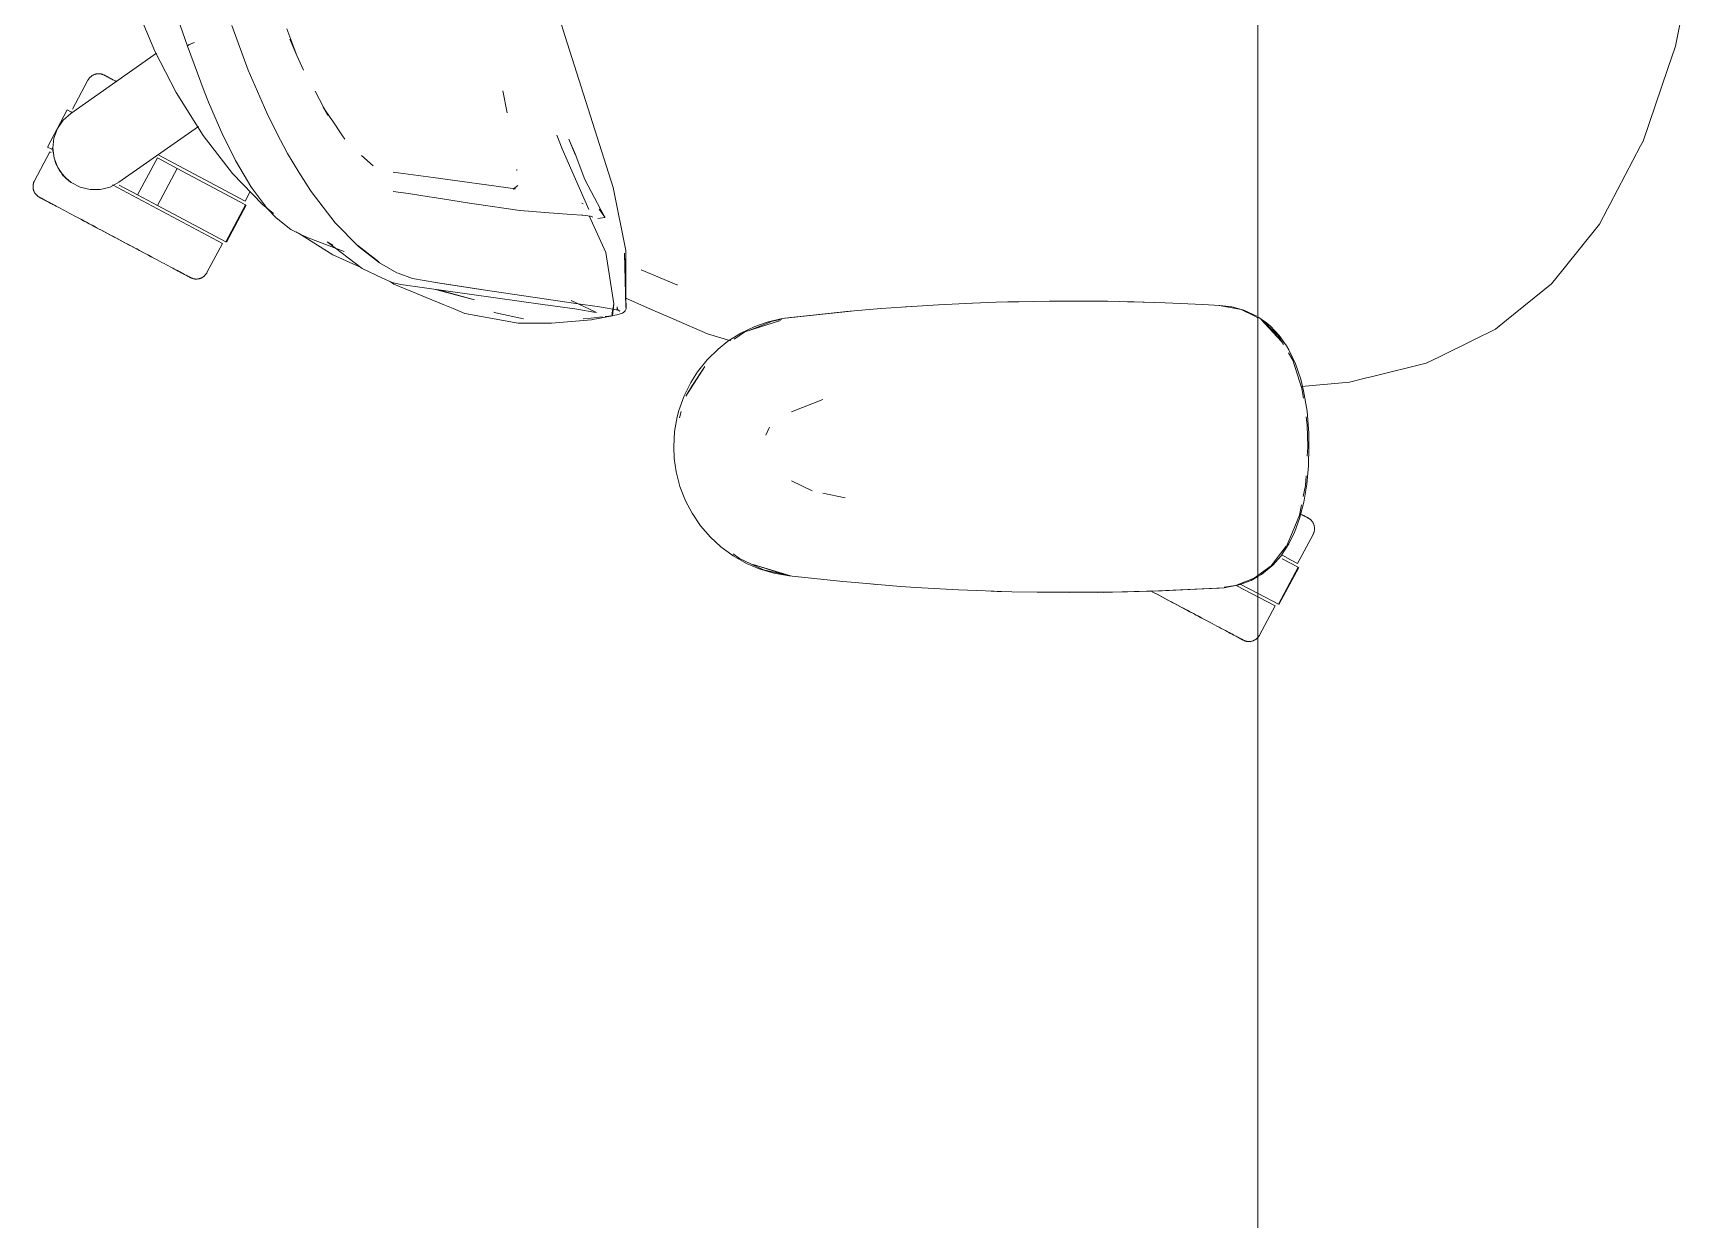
# Model space of a CAD drawing. Header units: millimetres. Extents: x 155927 to 326028, y -36033 to 97293.
# Drawn here: x 185193 to 185743, y 32993 to 33387 of the extents above; entities that cross this region are included whole.
import ezdxf

# ---------------------------------------------------------------- set-up
doc = ezdxf.new("R2010")
doc.units = ezdxf.units.MM
doc.header["$MEASUREMENT"] = 0
doc.layers.add('G-IMPT', color=8, linetype='CONTINUOUS', lineweight=9)
doc.layers.add('I-FURN', color=8, linetype='CONTINUOUS', lineweight=9)

msp = doc.modelspace()

# ---------------------------------------------------------------- linework, layer by layer
at = {"layer": 'G-IMPT'}
for p, q in [((185370.45, 33386.29), (185361.27, 33416.26)), ((185226.46, 33399.37), (185233.98, 33381.4)), ((185742.63, 33396.86), (185739.76, 33383.04)), ((185244.86, 33383.08), (185242.45, 33390.02)), ((185265.02, 33375.09), (185259.56, 33389.97)), ((185277.86, 33388.78), (185278.53, 33387.05)), ((185244.85, 33383.22), (185245.26, 33383.49)), ((185245.26, 33383.49), (185244.86, 33383.26)), ((185246.09, 33383.87), (185245.26, 33383.49)), ((185245.44, 33383.59), (185245.26, 33383.49)), ((185246.09, 33383.87), (185245.44, 33383.59)), ((185246.09, 33383.87), (185247.14, 33384.29)), ((185246.09, 33383.87), (185246.55, 33384.07)), ((185247.14, 33384.29), (185246.55, 33384.07)), ((185281.25, 33379.97), (185278.53, 33387.05)), ((185281.25, 33379.97), (185278.94, 33385.42)), ((185370.45, 33386.29), (185386.44, 33336.04)), ((185241.07, 33367.62), (185233.98, 33381.4)), ((185244.82, 33383.09), (185244.85, 33383.22)), ((185250.39, 33368.12), (185244.82, 33383.09)), ((185244.85, 33383.22), (185244.86, 33383.26)), ((185244.85, 33383.22), (185244.86, 33383.08)), ((185283.45, 33375.13), (185281.25, 33379.97)), ((185737.24, 33375.61), (185739.76, 33383.04)), ((185265.02, 33375.09), (185271.2, 33360.87)), ((185737.24, 33375.61), (185729.09, 33351.52)), ((185250.05, 33353.33), (185241.07, 33367.62)), ((185251.87, 33364.44), (185250.39, 33368.12)), ((185287.32, 33368.08), (185291.5, 33359.98)), ((185349.73, 33368.17), (185351.14, 33360.92)), ((185256.64, 33353.48), (185251.87, 33364.44)), ((185290, 33362.75), (185292.56, 33359)), ((185290, 33362.75), (185291.5, 33359.98)), ((185274.58, 33354.14), (185271.2, 33360.87)), ((185292.56, 33359), (185292.95, 33358.42)), ((185292.95, 33358.42), (185296.45, 33353.28)), ((185250.05, 33353.33), (185259.85, 33340.73)), ((185256.86, 33353.04), (185256.64, 33353.48)), ((185256.64, 33353.48), (185261.17, 33344.43)), ((185256.64, 33353.48), (185260.86, 33345.03)), ((185256.86, 33353.04), (185261.17, 33344.43)), ((185274.58, 33354.14), (185278.15, 33347.35)), ((185296.45, 33353.28), (185297.2, 33352.18)), ((185367.72, 33353.45), (185369.46, 33348.87)), ((185373.76, 33347.23), (185371.74, 33352.13)), ((185371.74, 33352.13), (185373.77, 33347.02)), ((185373.77, 33347.02), (185372.28, 33350.78)), ((185728.22, 33349.86), (185729.09, 33351.52)), ((185261.17, 33344.43), (185260.86, 33345.03)), ((185281.92, 33341.12), (185278.15, 33347.35)), ((185302.72, 33346.65), (185306.63, 33343.31)), ((185369.46, 33348.87), (185378.39, 33328.71)), ((185377.02, 33338.76), (185373.76, 33347.23)), ((185717.92, 33330.35), (185728.22, 33349.86)), ((185269.81, 33330.43), (185259.85, 33340.73)), ((185261.17, 33344.43), (185265.9, 33336.43)), ((185281.92, 33341.12), (185285.8, 33335.02)), ((185326.58, 33339.37), (185313.22, 33341.15)), ((185313.22, 33341.15), (185313.69, 33341.01)), ((185326.58, 33339.37), (185353.91, 33335.64)), ((185354.41, 33341.7), (185354.36, 33342.05)), ((185266.77, 33335.14), (185265.9, 33336.43)), ((185271.48, 33329.01), (185266.77, 33335.14)), ((185285.97, 33334.77), (185285.8, 33335.02)), ((185293.99, 33324.33), (185285.97, 33334.77)), ((185318.39, 33334.02), (185313.31, 33334.76)), ((185318.39, 33334.02), (185325.22, 33332.96)), ((185354.76, 33336.75), (185353.2, 33335.51)), ((185353.41, 33335.55), (185353.64, 33335.59)), ((185353.91, 33335.64), (185353.64, 33335.59)), ((185377.02, 33338.76), (185382.29, 33328.65)), ((185386.44, 33336.04), (185390.64, 33315.09)), ((185273.48, 33327.43), (185269.81, 33330.43)), ((185271.48, 33329.01), (185274.37, 33325.99)), ((185325.22, 33332.96), (185326.88, 33332.69)), ((185338.65, 33330.83), (185326.88, 33332.69)), ((185340.21, 33330.58), (185338.65, 33330.83)), ((185355.42, 33328.37), (185340.21, 33330.58)), ((185355.42, 33328.37), (185355.5, 33328.36)), ((185376.01, 33330.88), (185376.45, 33330.61)), ((185383.64, 33326.2), (185381.8, 33328.9)), ((185383.64, 33326.2), (185382.29, 33328.65)), ((185714.49, 33323.84), (185717.19, 33328.97)), ((185717.92, 33330.35), (185717.19, 33328.97)), ((185279.24, 33322.13), (185274.37, 33325.99)), ((185301.73, 33316.43), (185293.99, 33324.33)), ((185355.5, 33328.36), (185363.74, 33327.74)), ((185372.59, 33327.11), (185363.74, 33327.74)), ((185372.59, 33327.11), (185376, 33326.86)), ((185376.37, 33326.81), (185376, 33326.86)), ((185376.37, 33326.81), (185378.83, 33326.53)), ((185384.01, 33314.39), (185378.42, 33326.68)), ((185378.83, 33326.53), (185378.89, 33326.51)), ((185379.66, 33326.23), (185378.89, 33326.51)), ((185381.4, 33325.75), (185382.93, 33325.92)), ((185382.93, 33325.92), (185383.62, 33326.07)), ((185383.62, 33326.07), (185383.64, 33326.2)), ((185383.64, 33326.2), (185383.68, 33326.36)), ((185714.49, 33323.84), (185702.28, 33308.71)), ((185280.37, 33321.51), (185279.24, 33322.13)), ((185280.37, 33321.51), (185282.81, 33320.34)), ((185281.73, 33320.82), (185280.97, 33321.32)), ((185281.73, 33320.82), (185293.18, 33313.7)), ((185282.81, 33320.34), (185285.04, 33319.27)), ((185296.95, 33314.76), (185285.04, 33319.27)), ((185291.29, 33317.99), (185302.94, 33309.07)), ((185291.29, 33317.99), (185293.24, 33316.87)), ((185293.18, 33313.7), (185301.81, 33309.72)), ((185308.47, 33311.34), (185301.52, 33316.74)), ((185301.52, 33316.74), (185305.09, 33313.93)), ((185301.73, 33316.43), (185308.7, 33311.01)), ((185308.47, 33311.34), (185305.09, 33313.93)), ((185384.01, 33314.39), (185386.72, 33297.34)), ((185390.2, 33314.2), (185390.78, 33295.76)), ((185390.2, 33314.2), (185390.68, 33296.22)), ((185390.64, 33315.09), (185390.68, 33296.22)), ((185302.94, 33309.07), (185309.52, 33306.01)), ((185308.7, 33311.01), (185314.53, 33307.72)), ((185314.95, 33307.51), (185314.53, 33307.72)), ((185314.95, 33307.51), (185319.74, 33305.76)), ((185395.78, 33308.66), (185407.64, 33303.73)), ((185698.52, 33304.05), (185702.28, 33308.71)), ((185309.52, 33306.01), (185312.88, 33304.44)), ((185312.27, 33304.73), (185313.44, 33303.95)), ((185315.87, 33303.79), (185312.88, 33304.44)), ((185313.44, 33303.95), (185329.89, 33297.16)), ((185363.09, 33297.12), (185315.87, 33303.79)), ((185319.74, 33305.76), (185327.41, 33304.46)), ((185340.3, 33298.67), (185327.35, 33302.17)), ((185342.58, 33302.16), (185327.41, 33304.46)), ((185342.58, 33302.16), (185327.99, 33304.39)), ((185343.18, 33302.06), (185327.99, 33304.39)), ((185340.3, 33298.67), (185328.4, 33302.02)), ((185343.18, 33302.06), (185374.05, 33297.51)), ((185407.9, 33303.63), (185407.64, 33303.73)), ((185683.57, 33291.88), (185698.52, 33304.05)), ((185329.89, 33297.16), (185333.26, 33295.77)), ((185337.11, 33294.17), (185333.26, 33295.77)), ((185363.09, 33297.12), (185373.75, 33295.68)), ((185372.5, 33298.49), (185380.94, 33294.49)), ((185375.05, 33295.46), (185373.75, 33295.68)), ((185374.05, 33297.51), (185381.91, 33296.4)), ((185380.07, 33294.63), (185375.05, 33295.46)), ((185388.17, 33295.29), (185381.91, 33296.4)), ((185386.04, 33293.76), (185386.72, 33297.34)), ((185386.04, 33293.76), (185386.66, 33297.3)), ((185386.66, 33297.3), (185386.27, 33293.35)), ((185387.55, 33295.46), (185388.65, 33294.9)), ((185387.55, 33295.46), (185388.17, 33295.29)), ((185387.83, 33295.83), (185387.75, 33296.33)), ((185387.83, 33295.83), (185388.15, 33295.29)), ((185390.81, 33295.64), (185390.41, 33295.07)), ((185390.81, 33295.64), (185390.62, 33296.5)), ((185390.62, 33296.5), (185390.64, 33296.39)), ((185390.68, 33296.22), (185390.64, 33296.39)), ((185398.84, 33295.63), (185390.67, 33299.19)), ((185390.78, 33295.76), (185390.68, 33296.22)), ((185406.67, 33292.21), (185398.84, 33295.63)), ((185464.07, 33294.78), (185475.47, 33295.77)), ((185485.76, 33296.49), (185475.47, 33295.77)), ((185483.71, 33296.36), (185482.3, 33296.22)), ((185483.71, 33296.36), (185485.62, 33296.45)), ((185485.76, 33296.49), (185494.63, 33297.06)), ((185505.93, 33297.59), (185494.63, 33297.06)), ((185505.93, 33297.59), (185513.81, 33297.89)), ((185526.12, 33298.18), (185513.81, 33297.89)), ((185517.68, 33297.97), (185519.34, 33298.05)), ((185519.34, 33298.05), (185521.42, 33298.05)), ((185526.12, 33298.18), (185531.59, 33298.26)), ((185546.3, 33298.26), (185531.59, 33298.26)), ((185550.82, 33298.21), (185546.3, 33298.26)), ((185550.82, 33298.21), (185566.48, 33297.83)), ((185557.54, 33298.04), (185559.76, 33298.03)), ((185563.08, 33297.89), (185559.76, 33298.03)), ((185566.48, 33297.83), (185570.03, 33297.71)), ((185582.59, 33297.09), (185570.03, 33297.71)), ((185582.59, 33297.09), (185588.25, 33296.81)), ((185595.38, 33295.44), (185588.03, 33296.81)), ((185588.25, 33296.81), (185592.26, 33296.31)), ((185592.26, 33296.31), (185596.22, 33295.24)), ((185599.63, 33293.34), (185595.38, 33295.44)), ((185354.81, 33290.94), (185337.11, 33294.17)), ((185347.37, 33294.39), (185346.79, 33294.54)), ((185356.67, 33292.35), (185347.37, 33294.39)), ((185354.81, 33290.94), (185361.78, 33290.91)), ((185365.95, 33290.91), (185361.78, 33290.91)), ((185369.9, 33291.25), (185365.95, 33290.91)), ((185369.9, 33291.25), (185379.23, 33292.05)), ((185379.06, 33292.57), (185376.47, 33292.36)), ((185379.06, 33292.57), (185382.85, 33292.99)), ((185379.23, 33292.05), (185379.7, 33292.1)), ((185383.95, 33292.91), (185379.7, 33292.1)), ((185380.94, 33294.49), (185380.07, 33294.63)), ((185384.36, 33293.17), (185383.75, 33293.09)), ((185383.95, 33292.91), (185386.27, 33293.35)), ((185384.36, 33293.17), (185387.64, 33293.7)), ((185387.64, 33293.7), (185389.5, 33294.25)), ((185388.15, 33295.29), (185388.65, 33294.9)), ((185390.04, 33294.57), (185389.5, 33294.25)), ((185390.04, 33294.57), (185390.41, 33295.07)), ((185417.8, 33287.35), (185406.67, 33292.21)), ((185430.28, 33288.03), (185442.14, 33291.84)), ((185439.5, 33291.63), (185431.32, 33288.43)), ((185432.99, 33288.93), (185442.14, 33291.84)), ((185433.54, 33289.82), (185437.67, 33291.27)), ((185442.63, 33292.43), (185437.67, 33291.27)), ((185442.56, 33292.21), (185439.5, 33291.63)), ((185442.63, 33292.43), (185465.59, 33294.88)), ((185442.63, 33292.43), (185464.07, 33294.78)), ((185442.63, 33292.43), (185445.45, 33292.76)), ((185465.59, 33294.88), (185445.45, 33292.76)), ((185600.54, 33293.26), (185596.22, 33295.24)), ((185599.63, 33293.34), (185600.9, 33292.71)), ((185600.9, 33293.01), (185603.76, 33291.05)), ((185607.58, 33286.93), (185601.87, 33292.23)), ((185608.77, 33284.84), (185601.87, 33292.23)), ((185601.87, 33292.23), (185604.28, 33290)), ((185605.08, 33289.92), (185603.76, 33291.05)), ((185607.36, 33286.47), (185604.28, 33290)), ((185683.57, 33291.88), (185679.92, 33288.9)), ((185417.8, 33287.35), (185425.62, 33285.09)), ((185421.33, 33282.28), (185424.63, 33284.9)), ((185428.96, 33287.63), (185424.63, 33284.9)), ((185430.28, 33288.03), (185426.7, 33285.61)), ((185428.96, 33287.63), (185433.54, 33289.82)), ((185430.28, 33288.03), (185432.99, 33288.93)), ((185605.08, 33289.92), (185607.95, 33286.87)), ((185608.77, 33284.84), (185607.49, 33286.31)), ((185609.46, 33283.78), (185607.58, 33286.93)), ((185607.95, 33286.87), (185610.39, 33283.42)), ((185661.29, 33279.73), (185672.75, 33285.37)), ((185679.92, 33288.9), (185672.75, 33285.37)), ((185417.72, 33278.73), (185421.33, 33282.28)), ((185611.2, 33282.05), (185610.39, 33283.42)), ((185612.54, 33278.63), (185611.08, 33281.08)), ((185613.41, 33277.41), (185611.2, 33282.05)), ((185661.29, 33279.73), (185656.92, 33277.58)), ((185410.67, 33266.6), (185416.99, 33276.55)), ((185412.27, 33271.21), (185414.53, 33274.76)), ((185412.83, 33270.28), (185416.99, 33276.55)), ((185417.72, 33278.73), (185414.53, 33274.76)), ((185615.57, 33269.23), (185612.54, 33278.63)), ((185615.15, 33272.32), (185613.41, 33277.41)), ((185656.92, 33277.58), (185638.98, 33273.18)), ((185410.02, 33266.7), (185412.27, 33271.21)), ((185410.67, 33266.6), (185412.83, 33270.28)), ((185615.15, 33272.32), (185616.12, 33268.39)), ((185615.44, 33269.86), (185631.32, 33271.3)), ((185616.04, 33265.94), (185615.57, 33269.23)), ((185616.12, 33268.39), (185617.24, 33261.63)), ((185631.32, 33271.3), (185636.61, 33272.6)), ((185638.98, 33273.18), (185636.61, 33272.6)), ((185410.02, 33266.7), (185408.31, 33261.93)), ((185456.15, 33265.53), (185445.73, 33261.38)), ((185406.87, 33254.85), (185407.75, 33259.8)), ((185407.75, 33259.8), (185408.31, 33261.93)), ((185409.11, 33261.49), (185408.49, 33259.46)), ((185617.3, 33256.98), (185616.91, 33259.76)), ((185617.81, 33254.32), (185617.24, 33261.63)), ((185406.57, 33249.81), (185406.87, 33254.85)), ((185437.19, 33253.64), (185438.2, 33255.86)), ((185438.2, 33255.86), (185438.5, 33256.31)), ((185617.3, 33256.98), (185617.53, 33249.81)), ((185617.81, 33254.32), (185617.9, 33249.81)), ((185406.57, 33249.81), (185406.75, 33245.96)), ((185617.34, 33246.7), (185617.53, 33249.81)), ((185617.9, 33249.81), (185617.72, 33243.47)), ((185407.39, 33241.45), (185406.75, 33245.96)), ((185407.39, 33241.45), (185408.66, 33236.58)), ((185617.16, 33237.32), (185617.72, 33243.47)), ((185410.49, 33231.87), (185408.66, 33236.58)), ((185445.82, 33238.43), (185452.6, 33235.17)), ((185615.98, 33233.23), (185616.74, 33236.98)), ((185617.16, 33237.32), (185616.16, 33231.39)), ((185616.74, 33236.98), (185616.94, 33240.19)), ((185412.68, 33227.71), (185410.49, 33231.87)), ((185463.65, 33232.83), (185456.22, 33234.4)), ((185614.7, 33227.02), (185615.41, 33230.49)), ((185614.73, 33225.91), (185616.16, 33231.39)), ((185412.68, 33227.71), (185415.51, 33223.54)), ((185614.7, 33227.02), (185612.38, 33221.4)), ((185614.73, 33225.91), (185613.14, 33221.58)), ((185415.51, 33223.54), (185418.83, 33219.71)), ((185422.27, 33216.54), (185418.83, 33219.71)), ((185610.54, 33217.01), (185612.38, 33221.4)), ((185611.16, 33217.5), (185613.14, 33221.58)), ((185422.27, 33216.54), (185426.35, 33213.54)), ((185426.31, 33214.24), (185428.42, 33212.64)), ((185430.79, 33211.03), (185426.35, 33213.54)), ((185605.32, 33210.22), (185610.32, 33216.73)), ((185608.51, 33213.45), (185605.84, 33210.42)), ((185611.16, 33217.5), (185608.51, 33213.45)), ((185436.48, 33208.9), (185428.42, 33212.64)), ((185430.79, 33211.03), (185435.03, 33209.22)), ((185445.45, 33206.86), (185432.99, 33210.69)), ((185432.99, 33210.69), (185442.14, 33207.78)), ((185435.03, 33209.22), (185439.89, 33207.75)), ((185436.48, 33208.9), (185444.89, 33206.99)), ((185444.94, 33206.86), (185439.89, 33207.75)), ((185445.45, 33206.86), (185442.14, 33207.78)), ((185600.9, 33206.95), (185605.32, 33210.22)), ((185602.1, 33207.34), (185605.84, 33210.42)), ((185462.86, 33204.95), (185444.94, 33206.86)), ((185466.99, 33204.61), (185462.86, 33204.95)), ((185482.05, 33203.36), (185466.99, 33204.61)), ((185473.87, 33204.01), (185472.19, 33204.18)), ((185482.05, 33203.36), (185487.14, 33203.03)), ((185487.14, 33203.03), (185501.28, 33202.22)), ((185507.3, 33201.97), (185501.28, 33202.22)), ((185567.85, 33201.84), (185589.63, 33202.92)), ((185567.85, 33201.84), (185588.03, 33202.81)), ((185569.06, 33201.87), (185589.63, 33202.92)), ((185589.63, 33202.92), (185588.03, 33202.81)), ((185589.63, 33202.92), (185591.28, 33203.18)), ((185593.5, 33203.64), (185589.65, 33203.06)), ((185593.68, 33203.62), (185591.28, 33203.18)), ((185593.5, 33203.64), (185599.69, 33206.05)), ((185593.68, 33203.62), (185595.02, 33203.99)), ((185598.67, 33205.38), (185595.02, 33203.99)), ((185598.67, 33205.38), (185600.9, 33206.66)), ((185599.69, 33206.05), (185600.9, 33206.95)), ((185600.9, 33206.66), (185602.1, 33207.34)), ((185507.3, 33201.97), (185519.06, 33201.58)), ((185512.19, 33201.83), (185514.12, 33201.72)), ((185514.12, 33201.72), (185515.62, 33201.71)), ((185527.48, 33201.42), (185519.06, 33201.58)), ((185527.48, 33201.42), (185557.5, 33201.53)), ((185527.48, 33201.42), (185547.66, 33201.37)), ((185527.48, 33201.42), (185538.27, 33201.33)), ((185557.5, 33201.53), (185538.27, 33201.33)), ((185547.66, 33201.37), (185569.06, 33201.87)), ((185547.66, 33201.37), (185567.85, 33201.84)), ((185547.66, 33201.37), (185557.5, 33201.53)), ((185547.66, 33201.41), (185549.7, 33201.39)), ((185549.7, 33201.39), (185551.61, 33201.46)), ((185557.5, 33201.53), (185569.06, 33201.87)), ((185569.06, 33201.87), (185567.85, 33201.84))]:
    msp.add_line(p, q, dxfattribs=at)
at = {"layer": 'I-FURN'}
for p, q in [((185600.9, 34207.61), (185600.9, 32807.61)), ((185600.9, 32807.61), (185600.9, 34207.61)), ((185206.01, 33360.71), (185234.6, 33380.72)), ((185212.1, 33372.3), (185212.2, 33372.42)), ((185212.2, 33372.42), (185212.31, 33372.54)), ((185212.31, 33372.54), (185212.42, 33372.66)), ((185212.42, 33372.66), (185212.53, 33372.78)), ((185212.53, 33372.78), (185212.65, 33372.89)), ((185212.65, 33372.89), (185212.77, 33372.99)), ((185212.77, 33372.99), (185212.9, 33373.09)), ((185212.9, 33373.09), (185213.03, 33373.18)), ((185213.03, 33373.18), (185213.17, 33373.27)), ((185213.17, 33373.27), (185213.3, 33373.35)), ((185213.3, 33373.35), (185213.45, 33373.43)), ((185213.45, 33373.43), (185213.59, 33373.5)), ((185213.59, 33373.5), (185213.74, 33373.57)), ((185213.74, 33373.57), (185213.89, 33373.63)), ((185213.89, 33373.63), (185214.04, 33373.68)), ((185214.04, 33373.68), (185214.19, 33373.73)), ((185214.19, 33373.73), (185214.35, 33373.77)), ((185214.35, 33373.77), (185214.5, 33373.81)), ((185214.5, 33373.81), (185214.66, 33373.84)), ((185214.66, 33373.84), (185214.82, 33373.86)), ((185214.82, 33373.86), (185214.98, 33373.88)), ((185214.98, 33373.88), (185215.14, 33373.89)), ((185215.14, 33373.89), (185215.31, 33373.89)), ((185215.31, 33373.89), (185215.47, 33373.89)), ((185215.47, 33373.89), (185215.63, 33373.88)), ((185215.63, 33373.88), (185215.79, 33373.86)), ((185215.79, 33373.86), (185215.95, 33373.84)), ((185215.95, 33373.84), (185216.11, 33373.81)), ((185216.11, 33373.81), (185216.26, 33373.78)), ((185216.26, 33373.78), (185216.42, 33373.74)), ((185216.42, 33373.74), (185216.57, 33373.69)), ((185216.57, 33373.69), (185216.73, 33373.64)), ((185216.73, 33373.64), (185216.88, 33373.58)), ((185216.88, 33373.58), (185217.02, 33373.51)), ((185217.02, 33373.51), (185217.17, 33373.44)), ((185217.17, 33373.44), (185217.21, 33373.42)), ((185217.21, 33373.42), (185217.23, 33373.41)), ((185217.25, 33373.39), (185217.21, 33373.42)), ((185217.21, 33373.42), (185217.21, 33373.42)), ((185217.23, 33373.41), (185217.29, 33373.38)), ((185217.34, 33373.35), (185217.25, 33373.39)), ((185217.29, 33373.38), (185217.39, 33373.32)), ((185217.46, 33373.29), (185217.34, 33373.35)), ((185217.39, 33373.32), (185217.53, 33373.25)), ((185217.62, 33373.2), (185217.46, 33373.29)), ((185217.53, 33373.25), (185217.71, 33373.15)), ((185217.82, 33373.09), (185217.62, 33373.2)), ((185217.71, 33373.15), (185217.93, 33373.04)), ((185218.06, 33372.96), (185217.82, 33373.09)), ((185217.93, 33373.04), (185218.18, 33372.9)), ((185218.34, 33372.82), (185218.06, 33372.96)), ((185218.18, 33372.9), (185218.48, 33372.74)), ((185218.66, 33372.65), (185218.34, 33372.82)), ((185218.48, 33372.74), (185218.82, 33372.56)), ((185219.01, 33372.46), (185218.66, 33372.65)), ((185218.82, 33372.56), (185219.19, 33372.36)), ((185219.41, 33372.25), (185219.01, 33372.46)), ((185219.19, 33372.36), (185219.6, 33372.15)), ((185211.76, 33371.75), (185206.61, 33362.07)), ((185211.76, 33371.75), (185211.83, 33371.89)), ((185211.83, 33371.89), (185211.92, 33372.03)), ((185211.92, 33372.03), (185212.01, 33372.17)), ((185212.01, 33372.17), (185212.1, 33372.3)), ((185219.84, 33372.02), (185219.41, 33372.25)), ((185219.6, 33372.15), (185220.05, 33371.91)), ((185220.3, 33371.77), (185219.84, 33372.02)), ((185220.05, 33371.91), (185220.53, 33371.65)), ((185220.8, 33371.51), (185220.3, 33371.77)), ((185220.53, 33371.65), (185221.05, 33371.38)), ((185221.34, 33371.22), (185220.8, 33371.51)), ((185204.86, 33361.86), (185198.28, 33349.5)), ((185204.86, 33361.86), (185206.25, 33361.12)), ((185201.61, 33355.66), (185203.5, 33358.45)), ((185203.5, 33358.45), (185206.01, 33360.71)), ((185206.25, 33361.12), (185206.16, 33361.17)), ((185248.5, 33356.29), (185222.07, 33337.78)), ((185200.05, 33349.15), (185200.43, 33352.5)), ((185200.43, 33352.5), (185201.61, 33355.66)), ((185199.09, 33347.94), (185193.94, 33338.25)), ((185199.68, 33348.76), (185198.28, 33349.5)), ((185199.09, 33347.94), (185199.47, 33347.74)), ((185199.59, 33348.81), (185199.68, 33348.76)), ((185199.68, 33348.76), (185200.08, 33349.52)), ((185200.48, 33345.8), (185200.05, 33349.15)), ((185201.69, 33342.66), (185200.48, 33345.8)), ((185234.83, 33345.93), (185228.26, 33333.57)), ((185234.83, 33345.93), (185241.47, 33342.4)), ((185235.3, 33346.81), (185264, 33331.55)), ((185203.63, 33339.89), (185201.69, 33342.66)), ((185202.17, 33341.82), (185204.47, 33339.03)), ((185206.17, 33337.67), (185203.63, 33339.89)), ((185241.47, 33342.4), (185234.9, 33330.03)), ((185241.47, 33342.4), (185264.18, 33330.32)), ((185193.47, 33336.51), (185193.48, 33336.68)), ((185193.47, 33336.35), (185193.47, 33336.51)), ((185193.48, 33336.19), (185193.47, 33336.35)), ((185193.48, 33336.68), (185193.5, 33336.84)), ((185193.49, 33336.03), (185193.48, 33336.19)), ((185193.5, 33335.87), (185193.49, 33336.03)), ((185193.5, 33336.84), (185193.52, 33337)), ((185193.52, 33335.71), (185193.5, 33335.87)), ((185193.52, 33337), (185193.55, 33337.15)), ((185193.55, 33335.55), (185193.52, 33335.71)), ((185193.55, 33337.15), (185193.59, 33337.31)), ((185193.59, 33335.4), (185193.55, 33335.55)), ((185193.59, 33337.31), (185193.63, 33337.47)), ((185193.63, 33335.24), (185193.59, 33335.4)), ((185193.63, 33337.47), (185193.67, 33337.62)), ((185193.68, 33335.09), (185193.63, 33335.24)), ((185193.67, 33337.62), (185193.73, 33337.77)), ((185193.73, 33334.93), (185193.68, 33335.09)), ((185193.73, 33337.77), (185193.79, 33337.92)), ((185193.79, 33334.78), (185193.73, 33334.93)), ((185193.79, 33337.92), (185193.85, 33338.07)), ((185193.86, 33334.64), (185193.79, 33334.78)), ((185193.85, 33338.07), (185193.92, 33338.22)), ((185193.93, 33334.49), (185193.86, 33334.64)), ((185193.92, 33338.22), (185193.94, 33338.25)), ((185194.01, 33334.35), (185193.93, 33334.49)), ((185194.09, 33334.21), (185194.01, 33334.35)), ((185194.18, 33334.08), (185194.09, 33334.21)), ((185194.27, 33333.95), (185194.18, 33334.08)), ((185194.37, 33333.82), (185194.27, 33333.95)), ((185204.47, 33339.03), (185205.89, 33337.88)), ((185209.17, 33336.13), (185206.17, 33337.67)), ((185212.45, 33335.34), (185209.17, 33336.13)), ((185215.82, 33335.36), (185212.45, 33335.34)), ((185219.09, 33336.19), (185215.82, 33335.36)), ((185222.07, 33337.78), (185219.09, 33336.19)), ((185219.88, 33336.89), (185256.49, 33317.42)), ((185228.26, 33333.57), (185222.12, 33336.83)), ((185264, 33331.55), (185265.67, 33334.71)), ((185194.48, 33333.7), (185194.37, 33333.82)), ((185194.59, 33333.58), (185194.48, 33333.7)), ((185194.7, 33333.47), (185194.59, 33333.58)), ((185194.82, 33333.36), (185194.7, 33333.47)), ((185194.94, 33333.25), (185194.82, 33333.36)), ((185195.07, 33333.15), (185194.94, 33333.25)), ((185195.2, 33333.06), (185195.07, 33333.15)), ((185195.33, 33332.97), (185195.2, 33333.06)), ((185195.47, 33332.88), (185195.33, 33332.97)), ((185195.61, 33332.8), (185195.47, 33332.88)), ((185195.62, 33332.8), (185195.61, 33332.8)), ((185195.61, 33332.8), (185195.63, 33332.79)), ((185195.66, 33332.78), (185195.62, 33332.8)), ((185195.63, 33332.79), (185195.69, 33332.76)), ((185195.74, 33332.73), (185195.66, 33332.78)), ((185195.69, 33332.76), (185195.79, 33332.71)), ((185195.86, 33332.67), (185195.74, 33332.73)), ((185195.79, 33332.71), (185195.93, 33332.63)), ((185196.02, 33332.58), (185195.86, 33332.67)), ((185195.93, 33332.63), (185196.11, 33332.54)), ((185196.22, 33332.48), (185196.02, 33332.58)), ((185196.11, 33332.54), (185196.33, 33332.42)), ((185196.47, 33332.35), (185196.22, 33332.48)), ((185196.33, 33332.42), (185196.59, 33332.28)), ((185196.74, 33332.2), (185196.47, 33332.35)), ((185196.59, 33332.28), (185196.89, 33332.13)), ((185197.06, 33332.03), (185196.74, 33332.2)), ((185196.89, 33332.13), (185197.22, 33331.95)), ((185197.42, 33331.84), (185197.06, 33332.03)), ((185197.22, 33331.95), (185197.59, 33331.75)), ((185197.81, 33331.63), (185197.42, 33331.84)), ((185197.59, 33331.75), (185198, 33331.53)), ((185198.24, 33331.4), (185197.81, 33331.63)), ((185198, 33331.53), (185198.45, 33331.29)), ((185198.71, 33331.16), (185198.24, 33331.4)), ((185198.45, 33331.29), (185198.93, 33331.04)), ((185199.21, 33330.89), (185198.71, 33331.16)), ((185198.93, 33331.04), (185199.45, 33330.76)), ((185199.74, 33330.61), (185199.21, 33330.89)), ((185199.45, 33330.76), (185200, 33330.47)), ((185200.31, 33330.3), (185199.74, 33330.61)), ((185200, 33330.47), (185200.58, 33330.16)), ((185200.58, 33330.16), (185201.2, 33329.83)), ((185201.2, 33329.83), (185201.85, 33329.49)), ((185201.85, 33329.49), (185202.53, 33329.13)), ((185202.53, 33329.13), (185203.23, 33328.75)), ((185203.23, 33328.75), (185203.97, 33328.36)), ((185234.9, 33330.03), (185228.26, 33333.57)), ((185257.61, 33317.96), (185234.9, 33330.03)), ((185264.18, 33330.32), (185257.61, 33317.96)), ((185257.78, 33317.87), (185264.35, 33330.23)), ((185203.97, 33328.36), (185204.73, 33327.95)), ((185204.73, 33327.95), (185205.52, 33327.54)), ((185205.52, 33327.54), (185206.33, 33327.1)), ((185206.33, 33327.1), (185207.17, 33326.66)), ((185207.17, 33326.66), (185208.02, 33326.2)), ((185208.02, 33326.2), (185208.9, 33325.74)), ((185208.9, 33325.74), (185209.8, 33325.26)), ((185210.29, 33325), (185209.38, 33325.48)), ((185209.8, 33325.26), (185210.71, 33324.78)), ((185211.21, 33324.51), (185210.29, 33325)), ((185210.71, 33324.78), (185211.64, 33324.28)), ((185212.15, 33324.01), (185211.21, 33324.51)), ((185211.64, 33324.28), (185212.58, 33323.78)), ((185213.1, 33323.51), (185212.15, 33324.01)), ((185212.58, 33323.78), (185213.54, 33323.27)), ((185214.06, 33322.99), (185213.1, 33323.51)), ((185213.54, 33323.27), (185214.51, 33322.76)), ((185215.04, 33322.47), (185214.06, 33322.99)), ((185214.51, 33322.76), (185215.49, 33322.23)), ((185216.02, 33321.95), (185215.04, 33322.47)), ((185215.49, 33322.23), (185216.47, 33321.71)), ((185217.01, 33321.42), (185216.02, 33321.95)), ((185216.47, 33321.71), (185217.47, 33321.18)), ((185218.01, 33320.89), (185217.01, 33321.42)), ((185217.47, 33321.18), (185218.47, 33320.65)), ((185219.01, 33320.36), (185218.01, 33320.89)), ((185218.47, 33320.65), (185219.47, 33320.12)), ((185220.01, 33319.83), (185219.01, 33320.36)), ((185219.47, 33320.12), (185220.48, 33319.58)), ((185221.02, 33319.29), (185220.01, 33319.83)), ((185220.48, 33319.58), (185221.48, 33319.05)), ((185222.02, 33318.76), (185221.02, 33319.29)), ((185221.48, 33319.05), (185222.49, 33318.51)), ((185223.03, 33318.23), (185222.02, 33318.76)), ((185222.49, 33318.51), (185223.49, 33317.98)), ((185224.03, 33317.69), (185223.03, 33318.23)), ((185223.49, 33317.98), (185224.48, 33317.45)), ((185225.02, 33317.17), (185224.03, 33317.69)), ((185224.48, 33317.45), (185225.48, 33316.92)), ((185251.34, 33307.74), (185256.49, 33317.42)), ((185226.01, 33316.64), (185225.02, 33317.17)), ((185225.48, 33316.92), (185226.46, 33316.4)), ((185226.99, 33316.12), (185226.01, 33316.64)), ((185226.46, 33316.4), (185227.43, 33315.88)), ((185227.95, 33315.61), (185226.99, 33316.12)), ((185227.43, 33315.88), (185228.4, 33315.37)), ((185228.91, 33315.1), (185227.95, 33315.61)), ((185228.4, 33315.37), (185229.35, 33314.86)), ((185229.86, 33314.59), (185228.91, 33315.1)), ((185229.35, 33314.86), (185230.29, 33314.37)), ((185230.79, 33314.1), (185229.86, 33314.59)), ((185230.29, 33314.37), (185231.21, 33313.88)), ((185231.7, 33313.61), (185230.79, 33314.1)), ((185231.21, 33313.88), (185232.11, 33313.39)), ((185232.6, 33313.14), (185231.7, 33313.61)), ((185232.11, 33313.39), (185233, 33312.92)), ((185233.47, 33312.67), (185232.6, 33313.14)), ((185233, 33312.92), (185233.87, 33312.46)), ((185234.33, 33312.22), (185233.47, 33312.67)), ((185233.87, 33312.46), (185234.72, 33312.01)), ((185235.16, 33311.77), (185234.33, 33312.22)), ((185234.72, 33312.01), (185235.54, 33311.57)), ((185235.54, 33311.57), (185236.34, 33311.15)), ((185236.34, 33311.15), (185237.12, 33310.73)), ((185237.12, 33310.73), (185237.87, 33310.34)), ((185237.87, 33310.34), (185238.59, 33309.95)), ((185238.59, 33309.95), (185239.28, 33309.58)), ((185239.28, 33309.58), (185239.95, 33309.23)), ((185239.95, 33309.23), (185240.58, 33308.89)), ((185240.58, 33308.89), (185241.18, 33308.57)), ((185241.49, 33308.41), (185240.91, 33308.72)), ((185241.18, 33308.57), (185241.75, 33308.27)), ((185242.05, 33308.11), (185241.49, 33308.41)), ((185241.75, 33308.27), (185242.29, 33307.99)), ((185242.56, 33307.84), (185242.05, 33308.11)), ((185242.29, 33307.99), (185242.79, 33307.72)), ((185243.04, 33307.58), (185242.56, 33307.84)), ((185242.79, 33307.72), (185243.25, 33307.47)), ((185243.49, 33307.35), (185243.04, 33307.58)), ((185243.25, 33307.47), (185243.68, 33307.24)), ((185243.9, 33307.13), (185243.49, 33307.35)), ((185243.68, 33307.24), (185244.08, 33307.03)), ((185244.27, 33306.93), (185243.9, 33307.13)), ((185244.08, 33307.03), (185244.43, 33306.84)), ((185244.61, 33306.75), (185244.27, 33306.93)), ((185244.43, 33306.84), (185244.75, 33306.68)), ((185244.91, 33306.59), (185244.61, 33306.75)), ((185244.75, 33306.68), (185245.03, 33306.53)), ((185245.16, 33306.46), (185244.91, 33306.59)), ((185245.03, 33306.53), (185245.27, 33306.4)), ((185245.38, 33306.34), (185245.16, 33306.46)), ((185250.19, 33306.4), (185250.06, 33306.31)), ((185250.32, 33306.5), (185250.19, 33306.4)), ((185250.44, 33306.61), (185250.32, 33306.5)), ((185250.56, 33306.72), (185250.44, 33306.61)), ((185250.67, 33306.83), (185250.56, 33306.72)), ((185250.78, 33306.95), (185250.67, 33306.83)), ((185250.89, 33307.07), (185250.78, 33306.95)), ((185250.99, 33307.2), (185250.89, 33307.07)), ((185251.08, 33307.33), (185250.99, 33307.2)), ((185251.17, 33307.46), (185251.08, 33307.33)), ((185251.26, 33307.6), (185251.17, 33307.46)), ((185251.34, 33307.74), (185251.26, 33307.6)), ((185245.27, 33306.4), (185245.47, 33306.29)), ((185245.56, 33306.24), (185245.38, 33306.34)), ((185245.47, 33306.29), (185245.63, 33306.21)), ((185245.7, 33306.17), (185245.56, 33306.24)), ((185245.63, 33306.21), (185245.76, 33306.14)), ((185245.8, 33306.12), (185245.7, 33306.17)), ((185245.76, 33306.14), (185245.84, 33306.1)), ((185245.86, 33306.08), (185245.8, 33306.12)), ((185245.84, 33306.1), (185245.88, 33306.08)), ((185245.88, 33306.07), (185245.86, 33306.08)), ((185245.88, 33306.08), (185245.88, 33306.07)), ((185245.92, 33306.05), (185245.88, 33306.07)), ((185246.07, 33305.98), (185245.92, 33306.05)), ((185246.22, 33305.92), (185246.07, 33305.98)), ((185246.36, 33305.86), (185246.22, 33305.92)), ((185246.52, 33305.8), (185246.36, 33305.86)), ((185246.67, 33305.76), (185246.52, 33305.8)), ((185246.83, 33305.71), (185246.67, 33305.76)), ((185246.98, 33305.68), (185246.83, 33305.71)), ((185247.14, 33305.65), (185246.98, 33305.68)), ((185247.3, 33305.63), (185247.14, 33305.65)), ((185247.46, 33305.61), (185247.3, 33305.63)), ((185247.62, 33305.6), (185247.46, 33305.61)), ((185247.79, 33305.6), (185247.62, 33305.6)), ((185247.95, 33305.6), (185247.79, 33305.6)), ((185248.11, 33305.61), (185247.95, 33305.6)), ((185248.27, 33305.63), (185248.11, 33305.61)), ((185248.43, 33305.65), (185248.27, 33305.63)), ((185248.59, 33305.68), (185248.43, 33305.65)), ((185248.74, 33305.72), (185248.59, 33305.68)), ((185248.9, 33305.76), (185248.74, 33305.72)), ((185249.05, 33305.81), (185248.9, 33305.76)), ((185249.2, 33305.86), (185249.05, 33305.81)), ((185249.35, 33305.92), (185249.2, 33305.86)), ((185249.5, 33305.99), (185249.35, 33305.92)), ((185249.65, 33306.06), (185249.5, 33305.99)), ((185249.79, 33306.14), (185249.65, 33306.06)), ((185249.92, 33306.22), (185249.79, 33306.14)), ((185250.06, 33306.31), (185249.92, 33306.22)), ((185614.98, 33227.53), (185615.41, 33227.3)), ((185615.63, 33227.18), (185615.22, 33227.4)), ((185615.41, 33227.3), (185615.8, 33227.09)), ((185616, 33226.99), (185615.63, 33227.18)), ((185615.8, 33227.09), (185616.16, 33226.9)), ((185616.33, 33226.81), (185616, 33226.99)), ((185616.16, 33226.9), (185616.48, 33226.73)), ((185616.63, 33226.65), (185616.33, 33226.81)), ((185616.48, 33226.73), (185616.76, 33226.58)), ((185616.89, 33226.51), (185616.63, 33226.65)), ((185616.76, 33226.58), (185617, 33226.46)), ((185617.11, 33226.39), (185616.89, 33226.51)), ((185617, 33226.46), (185617.2, 33226.35)), ((185617.29, 33226.3), (185617.11, 33226.39)), ((185617.2, 33226.35), (185617.36, 33226.26)), ((185617.43, 33226.22), (185617.29, 33226.3)), ((185617.36, 33226.26), (185617.48, 33226.2)), ((185617.53, 33226.17), (185617.43, 33226.22)), ((185617.48, 33226.2), (185617.56, 33226.15)), ((185617.59, 33226.14), (185617.53, 33226.17)), ((185617.56, 33226.15), (185617.6, 33226.13)), ((185617.61, 33226.13), (185617.59, 33226.14)), ((185617.6, 33226.13), (185617.61, 33226.13)), ((185617.61, 33226.13), (185617.75, 33226.05)), ((185617.75, 33226.05), (185617.89, 33225.97)), ((185617.89, 33225.97), (185618.02, 33225.88)), ((185618.02, 33225.88), (185618.15, 33225.78)), ((185618.15, 33225.78), (185618.28, 33225.68)), ((185618.28, 33225.68), (185618.4, 33225.58)), ((185618.4, 33225.58), (185618.52, 33225.47)), ((185618.52, 33225.47), (185618.63, 33225.35)), ((185618.63, 33225.35), (185618.74, 33225.23)), ((185618.74, 33225.23), (185618.85, 33225.11)), ((185618.85, 33225.11), (185618.95, 33224.98)), ((185618.95, 33224.98), (185619.04, 33224.85)), ((185619.04, 33224.85), (185619.13, 33224.72)), ((185619.13, 33224.72), (185619.21, 33224.58)), ((185619.21, 33224.58), (185619.29, 33224.44)), ((185619.29, 33224.44), (185619.36, 33224.29)), ((185619.36, 33224.29), (185619.43, 33224.15)), ((185619.43, 33224.15), (185619.49, 33224)), ((185614.13, 33210.99), (185619.28, 33220.68)), ((185619.3, 33220.72), (185619.28, 33220.68)), ((185619.37, 33220.86), (185619.3, 33220.72)), ((185619.43, 33221.01), (185619.37, 33220.86)), ((185619.49, 33221.16), (185619.43, 33221.01)), ((185619.49, 33224), (185619.54, 33223.85)), ((185619.55, 33221.31), (185619.49, 33221.16)), ((185619.54, 33223.85), (185619.59, 33223.69)), ((185619.59, 33221.46), (185619.55, 33221.31)), ((185619.59, 33223.69), (185619.63, 33223.54)), ((185619.64, 33221.62), (185619.59, 33221.46)), ((185619.63, 33223.54), (185619.67, 33223.38)), ((185619.67, 33221.78), (185619.64, 33221.62)), ((185619.67, 33223.38), (185619.7, 33223.22)), ((185619.7, 33221.94), (185619.67, 33221.78)), ((185619.7, 33223.22), (185619.72, 33223.06)), ((185619.72, 33222.1), (185619.7, 33221.94)), ((185619.72, 33223.06), (185619.73, 33222.9)), ((185619.74, 33222.26), (185619.72, 33222.1)), ((185619.73, 33222.9), (185619.74, 33222.74)), ((185619.74, 33222.74), (185619.75, 33222.58)), ((185619.75, 33222.42), (185619.74, 33222.26)), ((185619.75, 33222.58), (185619.75, 33222.42)), ((185608.94, 33213.75), (185610.28, 33213.04)), ((185614.31, 33209.76), (185607.74, 33197.4)), ((185607.91, 33197.31), (185614.48, 33209.67)), ((185609.02, 33212.58), (185614.31, 33209.76)), ((185610.36, 33213), (185614.13, 33210.99)), ((185593.95, 33203.6), (185601.33, 33199.68)), ((185601.04, 33200.96), (185595.23, 33204.05)), ((185566.15, 33201.39), (185565.17, 33201.92)), ((185565.62, 33201.68), (185566.6, 33201.15)), ((185567.14, 33200.87), (185566.15, 33201.39)), ((185566.6, 33201.15), (185567.6, 33200.62)), ((185568.14, 33200.34), (185567.14, 33200.87)), ((185567.6, 33200.62), (185568.6, 33200.09)), ((185569.14, 33199.8), (185568.14, 33200.34)), ((185568.6, 33200.09), (185569.6, 33199.56)), ((185570.14, 33199.27), (185569.14, 33199.8)), ((185569.6, 33199.56), (185570.61, 33199.02)), ((185571.15, 33198.73), (185570.14, 33199.27)), ((185570.61, 33199.02), (185571.61, 33198.49)), ((185572.15, 33198.2), (185571.15, 33198.73)), ((185571.61, 33198.49), (185572.62, 33197.95)), ((185573.16, 33197.67), (185572.15, 33198.2)), ((185572.62, 33197.95), (185573.62, 33197.42)), ((185574.16, 33197.14), (185573.16, 33197.67)), ((185573.62, 33197.42), (185574.61, 33196.89)), ((185575.15, 33196.61), (185574.16, 33197.14)), ((185574.61, 33196.89), (185575.61, 33196.36)), ((185576.14, 33196.08), (185575.15, 33196.61)), ((185607.74, 33197.4), (185601.04, 33200.96)), ((185601.33, 33199.68), (185606.62, 33196.86)), ((185601.47, 33187.18), (185606.62, 33196.86)), ((185575.61, 33196.36), (185576.59, 33195.84)), ((185577.12, 33195.56), (185576.14, 33196.08)), ((185576.59, 33195.84), (185577.56, 33195.32)), ((185578.08, 33195.05), (185577.12, 33195.56)), ((185577.56, 33195.32), (185578.53, 33194.81)), ((185579.04, 33194.54), (185578.08, 33195.05)), ((185578.53, 33194.81), (185579.48, 33194.31)), ((185579.99, 33194.04), (185579.04, 33194.54)), ((185579.48, 33194.31), (185580.42, 33193.81)), ((185580.92, 33193.54), (185579.99, 33194.04)), ((185580.42, 33193.81), (185581.34, 33193.32)), ((185581.83, 33193.06), (185580.92, 33193.54)), ((185581.34, 33193.32), (185582.24, 33192.83)), ((185582.73, 33192.58), (185581.83, 33193.06)), ((185582.24, 33192.83), (185583.13, 33192.36)), ((185583.6, 33192.11), (185582.73, 33192.58)), ((185583.13, 33192.36), (185584, 33191.9)), ((185584.46, 33191.66), (185583.6, 33192.11)), ((185584, 33191.9), (185584.85, 33191.45)), ((185585.29, 33191.21), (185584.46, 33191.66)), ((185584.85, 33191.45), (185585.67, 33191.01)), ((185585.67, 33191.01), (185586.47, 33190.59)), ((185586.47, 33190.59), (185587.25, 33190.17)), ((185587.25, 33190.17), (185588, 33189.78)), ((185588, 33189.78), (185588.72, 33189.39)), ((185588.72, 33189.39), (185589.41, 33189.02)), ((185589.41, 33189.02), (185590.08, 33188.67)), ((185590.08, 33188.67), (185590.71, 33188.33)), ((185590.71, 33188.33), (185591.31, 33188.01)), ((185591.62, 33187.85), (185591.04, 33188.16)), ((185591.31, 33188.01), (185591.88, 33187.71)), ((185592.18, 33187.55), (185591.62, 33187.85)), ((185591.88, 33187.71), (185592.42, 33187.43)), ((185592.69, 33187.28), (185592.18, 33187.55)), ((185592.42, 33187.43), (185592.92, 33187.16)), ((185593.17, 33187.02), (185592.69, 33187.28)), ((185592.92, 33187.16), (185593.38, 33186.91)), ((185593.62, 33186.79), (185593.17, 33187.02)), ((185593.38, 33186.91), (185593.81, 33186.68)), ((185594.03, 33186.57), (185593.62, 33186.79)), ((185593.81, 33186.68), (185594.21, 33186.47)), ((185594.4, 33186.37), (185594.03, 33186.57)), ((185594.21, 33186.47), (185594.56, 33186.29)), ((185594.74, 33186.19), (185594.4, 33186.37)), ((185594.56, 33186.29), (185594.88, 33186.12)), ((185595.04, 33186.03), (185594.74, 33186.19)), ((185594.88, 33186.12), (185595.16, 33185.97)), ((185595.29, 33185.9), (185595.04, 33186.03)), ((185595.16, 33185.97), (185595.4, 33185.84)), ((185595.51, 33185.78), (185595.29, 33185.9)), ((185595.4, 33185.84), (185595.6, 33185.73)), ((185595.69, 33185.68), (185595.51, 33185.78)), ((185595.6, 33185.73), (185595.76, 33185.65)), ((185595.83, 33185.61), (185595.69, 33185.68)), ((185595.76, 33185.65), (185595.89, 33185.58)), ((185595.93, 33185.56), (185595.83, 33185.61)), ((185600.05, 33185.66), (185599.92, 33185.58)), ((185600.19, 33185.75), (185600.05, 33185.66)), ((185600.32, 33185.84), (185600.19, 33185.75)), ((185600.45, 33185.94), (185600.32, 33185.84)), ((185600.57, 33186.05), (185600.45, 33185.94)), ((185600.69, 33186.16), (185600.57, 33186.05)), ((185600.8, 33186.27), (185600.69, 33186.16)), ((185600.91, 33186.39), (185600.8, 33186.27)), ((185601.02, 33186.51), (185600.91, 33186.39)), ((185601.12, 33186.64), (185601.02, 33186.51)), ((185601.21, 33186.77), (185601.12, 33186.64)), ((185601.3, 33186.9), (185601.21, 33186.77)), ((185601.39, 33187.04), (185601.3, 33186.9)), ((185601.47, 33187.18), (185601.39, 33187.04)), ((185595.89, 33185.58), (185595.97, 33185.54)), ((185595.99, 33185.52), (185595.93, 33185.56)), ((185595.97, 33185.54), (185596.01, 33185.52)), ((185596.01, 33185.51), (185595.99, 33185.52)), ((185596.01, 33185.52), (185596.01, 33185.51)), ((185596.05, 33185.49), (185596.01, 33185.51)), ((185596.2, 33185.42), (185596.05, 33185.49)), ((185596.35, 33185.36), (185596.2, 33185.42)), ((185596.49, 33185.3), (185596.35, 33185.36)), ((185596.65, 33185.24), (185596.49, 33185.3)), ((185596.8, 33185.2), (185596.65, 33185.24)), ((185596.96, 33185.15), (185596.8, 33185.2)), ((185597.11, 33185.12), (185596.96, 33185.15)), ((185597.27, 33185.09), (185597.11, 33185.12)), ((185597.43, 33185.07), (185597.27, 33185.09)), ((185597.59, 33185.05), (185597.43, 33185.07)), ((185597.75, 33185.04), (185597.59, 33185.05)), ((185597.92, 33185.04), (185597.75, 33185.04)), ((185598.08, 33185.04), (185597.92, 33185.04)), ((185598.24, 33185.05), (185598.08, 33185.04)), ((185598.4, 33185.07), (185598.24, 33185.05)), ((185598.56, 33185.09), (185598.4, 33185.07)), ((185598.72, 33185.12), (185598.56, 33185.09)), ((185598.87, 33185.16), (185598.72, 33185.12)), ((185599.03, 33185.2), (185598.87, 33185.16)), ((185599.18, 33185.25), (185599.03, 33185.2)), ((185599.33, 33185.3), (185599.18, 33185.25)), ((185599.48, 33185.36), (185599.33, 33185.3)), ((185599.63, 33185.43), (185599.48, 33185.36)), ((185599.78, 33185.5), (185599.63, 33185.43)), ((185599.92, 33185.58), (185599.78, 33185.5))]:
    msp.add_line(p, q, dxfattribs=at)
for points in [[(185200.15, 33347.71), (185200.11, 33348.08), (185200.07, 33348.75), (185200.07, 33349.29), (185200.08, 33349.52)], [(185204.11, 33339.37), (185203.71, 33339.77), (185203.35, 33340.19), (185203.02, 33340.61)]]:
    msp.add_open_spline(points, degree=3, dxfattribs=at)
msp.add_open_spline([(185201.41, 33343.21), (185201.33, 33343.37), (185201.04, 33344.01), (185200.82, 33344.63), (185200.68, 33345.1)], degree=3, knots=[-0.5319761, -0.5319761, -0.5319761, -0.5319761, -0.5, -0.4, -0.4, -0.4, -0.4], dxfattribs=at)

doc.saveas('drawing.dxf')
